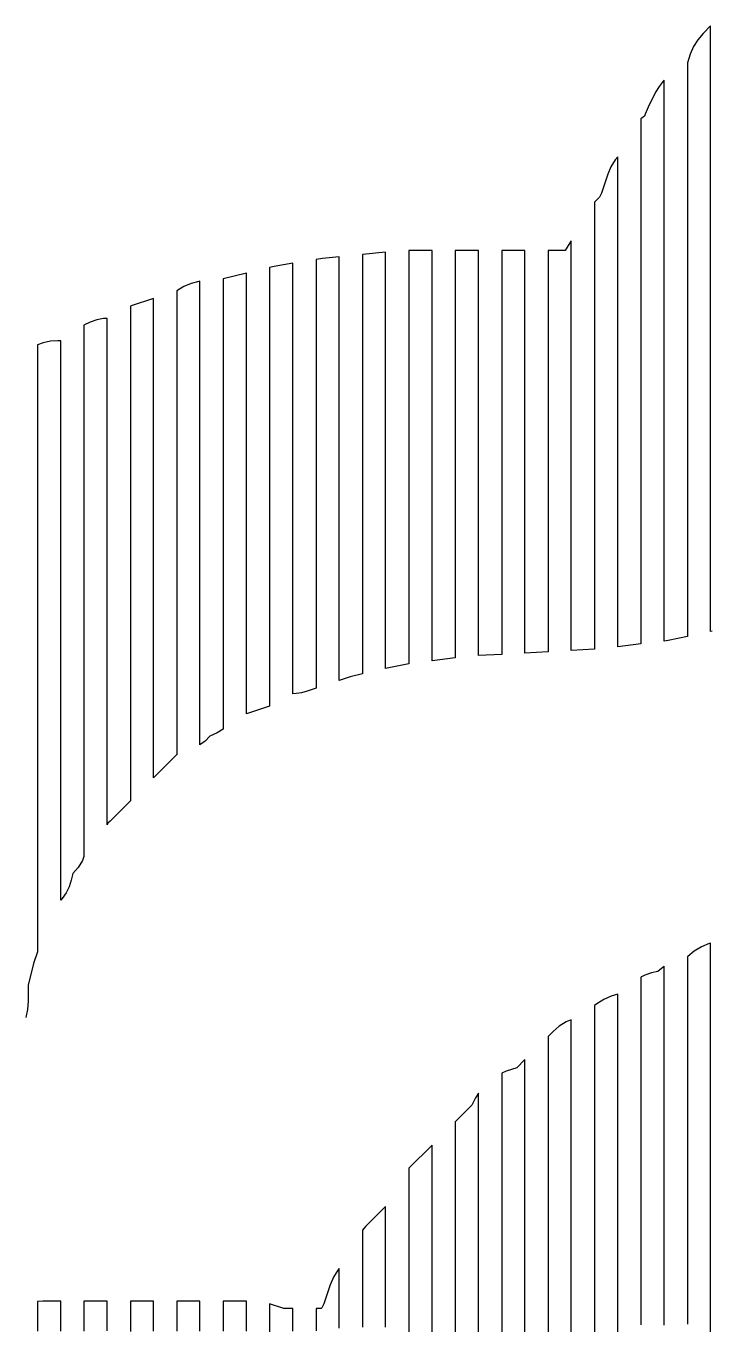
# Model space of a CAD drawing. Header units: millimetres. Extents: x -6 to 1890, y -8 to 898.
# Drawn here: x 171.6 to 289.7, y 523.5 to 747.1 of the extents above; entities that cross this region are included whole.
import ezdxf

# ---------------------------------------------------------------- set-up
doc = ezdxf.new("R2010")
doc.units = ezdxf.units.MM
doc.layers.add('PASSADAS_COMPLETAS', color=1, linetype='CONTINUOUS')
doc.layers.add('PECAS_2D', color=3, linetype='CONTINUOUS')

msp = doc.modelspace()

# ---------------------------------------------------------------- linework, layer by layer
at = {"layer": 'PASSADAS_COMPLETAS'}
for points in [[(289.836, 642.841), (289.578, 642.773), (289.578, 647.925), (289.578, 649.213), (289.578, 650.501), (289.578, 651.789), (289.578, 653.077), (289.578, 654.365), (289.578, 700.735), (289.578, 702.023), (289.578, 703.311), (289.578, 704.599), (289.578, 705.887), (289.578, 707.175), (289.578, 708.464), (289.578, 709.752), (289.578, 711.04), (289.578, 712.328), (289.578, 714.904), (289.578, 717.48), (289.578, 720.056), (289.578, 722.632), (289.578, 725.208), (289.578, 727.784), (289.578, 729.072), (289.578, 731.649), (289.578, 734.225), (289.578, 735.513), (289.578, 738.089), (289.578, 747.105), (288.279, 745.806), (287.367, 744.741), (286.625, 743.541), (286.081, 742.249), (285.578, 740.741), (285.578, 734.24), (285.578, 732.939), (285.578, 731.639), (285.578, 730.339), (285.578, 729.038), (285.578, 727.738), (285.578, 726.438), (285.578, 725.137), (285.578, 722.537), (285.578, 719.936), (285.578, 717.336), (285.578, 714.735), (285.578, 712.134), (285.578, 709.534), (285.578, 706.933), (285.578, 704.333), (285.578, 703.032), (285.578, 701.732), (285.578, 700.432), (285.578, 699.131), (285.578, 697.831), (285.578, 696.531), (285.578, 695.23), (285.578, 693.93), (285.578, 692.63), (285.578, 691.329), (285.578, 652.32), (285.578, 651.02), (285.578, 649.72), (285.578, 648.419), (285.578, 647.119), (285.578, 641.918), (282.28, 641.258), (281.578, 641.146), (281.578, 646.3), (281.578, 647.589), (281.578, 648.877), (281.578, 650.166), (281.578, 651.454), (281.578, 652.743), (281.578, 684.956), (281.578, 686.245), (281.578, 687.533), (281.578, 688.822), (281.578, 690.11), (281.578, 691.399), (281.578, 692.687), (281.578, 693.976), (281.578, 695.264), (281.578, 696.553), (281.578, 699.13), (281.578, 700.418), (281.578, 702.995), (281.578, 705.572), (281.578, 708.149), (281.578, 710.727), (281.578, 713.304), (281.578, 714.592), (281.578, 717.169), (281.578, 718.458), (281.578, 719.746), (281.578, 722.323), (281.578, 723.612), (281.578, 724.9), (281.578, 726.189), (281.578, 727.477), (281.578, 730.054), (281.578, 737.786), (281.412, 737.62), (280.696, 736.689), (280.111, 735.686), (278.819, 733.1), (278.325, 731.908), (278.203, 731.543), (277.578, 731.081), (277.578, 722.038), (277.578, 720.746), (277.578, 719.454), (277.578, 718.162), (277.578, 715.578), (277.578, 712.994), (277.578, 710.41), (277.578, 707.826), (277.578, 705.242), (277.578, 703.951), (277.578, 701.367), (277.578, 698.783), (277.578, 696.199), (277.578, 693.615), (277.578, 689.739), (277.578, 688.447), (277.578, 687.155), (277.578, 685.864), (277.578, 684.572), (277.578, 683.28), (277.578, 681.988), (277.578, 680.696), (277.578, 650.982), (277.578, 649.69), (277.578, 648.398), (277.578, 647.106), (277.578, 645.814), (277.578, 640.646), (273.578, 640.146), (273.578, 645.341), (273.578, 646.64), (273.578, 647.938), (273.578, 649.237), (273.578, 650.536), (273.578, 651.834), (273.578, 681.704), (273.578, 683.003), (273.578, 684.302), (273.578, 685.6), (273.578, 686.899), (273.578, 688.198), (273.578, 689.497), (273.578, 690.795), (273.578, 692.094), (273.578, 693.393), (273.578, 694.691), (273.578, 695.99), (273.578, 697.289), (273.578, 701.185), (273.578, 702.484), (273.578, 703.782), (273.578, 706.38), (273.578, 708.977), (273.578, 711.574), (273.578, 712.873), (273.578, 714.172), (273.578, 724.561), (273.148, 724.06), (272.407, 722.86), (271.862, 721.568), (270.774, 718.303), (270.431, 717.617), (269.578, 716.764), (269.578, 705.211), (269.578, 703.927), (269.578, 702.644), (269.578, 701.36), (269.578, 700.076), (269.578, 698.793), (269.578, 697.509), (269.578, 696.225), (269.578, 693.658), (269.578, 691.091), (269.578, 688.523), (269.578, 685.956), (269.578, 684.672), (269.578, 683.388), (269.578, 682.105), (269.578, 680.821), (269.578, 650.012), (269.578, 648.729), (269.578, 647.445), (269.578, 646.161), (269.578, 644.878), (269.578, 643.594), (269.578, 639.743), (265.578, 639.521), (265.578, 643.369), (265.578, 644.652), (265.578, 645.935), (265.578, 647.218), (265.578, 648.501), (265.578, 649.784), (265.578, 681.856), (265.578, 683.139), (265.578, 684.422), (265.578, 685.705), (265.578, 688.27), (265.578, 689.553), (265.578, 690.836), (265.578, 692.119), (265.578, 693.402), (265.578, 694.685), (265.578, 697.251), (265.578, 698.534), (265.578, 702.382), (265.578, 710.079), (265.026, 709.3), (264.532, 708.401), (261.578, 708.401), (261.578, 703.185), (261.578, 701.882), (261.578, 700.578), (261.578, 699.274), (261.578, 697.97), (261.578, 696.666), (261.578, 695.363), (261.578, 694.059), (261.578, 692.755), (261.578, 691.451), (261.578, 690.147), (261.578, 687.54), (261.578, 686.236), (261.578, 684.932), (261.578, 683.628), (261.578, 682.324), (261.578, 681.021), (261.578, 649.729), (261.578, 648.425), (261.578, 647.121), (261.578, 645.818), (261.578, 644.514), (261.578, 639.298), (257.578, 639.076), (257.578, 644.211), (257.578, 645.495), (257.578, 646.779), (257.578, 648.063), (257.578, 649.347), (257.578, 681.441), (257.578, 682.725), (257.578, 684.009), (257.578, 685.293), (257.578, 686.576), (257.578, 689.144), (257.578, 691.711), (257.578, 694.279), (257.578, 695.563), (257.578, 696.847), (257.578, 698.13), (257.578, 699.414), (257.578, 700.698), (257.578, 701.982), (257.578, 703.266), (257.578, 708.401), (253.578, 708.401), (253.578, 703.249), (253.578, 701.961), (253.578, 700.673), (253.578, 699.385), (253.578, 698.098), (253.578, 696.81), (253.578, 695.522), (253.578, 694.234), (253.578, 692.946), (253.578, 690.37), (253.578, 687.794), (253.578, 686.506), (253.578, 685.219), (253.578, 683.931), (253.578, 682.643), (253.578, 681.355), (253.578, 650.445), (253.578, 649.157), (253.578, 647.869), (253.578, 646.581), (253.578, 645.294), (253.578, 644.006), (253.578, 638.854), (249.578, 638.632), (249.578, 643.8), (249.578, 645.092), (249.578, 646.384), (249.578, 647.676), (249.578, 648.968), (249.578, 650.26), (249.578, 681.268), (249.578, 682.56), (249.578, 683.852), (249.578, 685.144), (249.578, 686.436), (249.578, 689.02), (249.578, 691.604), (249.578, 694.189), (249.578, 695.481), (249.578, 696.773), (249.578, 698.065), (249.578, 699.357), (249.578, 700.649), (249.578, 701.941), (249.578, 703.233), (249.578, 708.401), (245.578, 708.401), (245.578, 703.205), (245.578, 701.906), (245.578, 700.608), (245.578, 699.309), (245.578, 698.01), (245.578, 696.711), (245.578, 695.412), (245.578, 694.113), (245.578, 692.814), (245.578, 691.515), (245.578, 688.918), (245.578, 686.32), (245.578, 685.021), (245.578, 683.722), (245.578, 682.423), (245.578, 681.125), (245.578, 648.653), (245.578, 647.354), (245.578, 646.055), (245.578, 644.756), (245.578, 643.457), (245.578, 642.158), (245.578, 638.262), (241.578, 637.762), (241.578, 642.899), (241.578, 644.184), (241.578, 645.468), (241.578, 646.752), (241.578, 648.037), (241.578, 649.321), (241.578, 680.145), (241.578, 681.43), (241.578, 682.714), (241.578, 683.998), (241.578, 685.283), (241.578, 686.567), (241.578, 689.136), (241.578, 691.704), (241.578, 692.989), (241.578, 694.273), (241.578, 695.557), (241.578, 696.842), (241.578, 698.126), (241.578, 699.41), (241.578, 700.695), (241.578, 701.979), (241.578, 703.263), (241.578, 708.401), (237.578, 708.401), (237.578, 703.225), (237.578, 701.931), (237.578, 700.637), (237.578, 699.343), (237.578, 698.049), (237.578, 696.755), (237.578, 695.461), (237.578, 694.167), (237.578, 691.579), (237.578, 690.284), (237.578, 687.696), (237.578, 685.108), (237.578, 683.814), (237.578, 681.226), (237.578, 679.932), (237.578, 648.876), (237.578, 647.582), (237.578, 646.288), (237.578, 644.994), (237.578, 643.7), (237.578, 642.406), (237.578, 637.23), (233.578, 636.43), (233.578, 641.646), (233.578, 642.95), (233.578, 644.254), (233.578, 645.558), (233.578, 646.862), (233.578, 648.166), (233.578, 679.461), (233.578, 680.766), (233.578, 682.07), (233.578, 683.373), (233.578, 684.677), (233.578, 687.285), (233.578, 688.589), (233.578, 691.197), (233.578, 692.501), (233.578, 693.805), (233.578, 695.109), (233.578, 696.413), (233.578, 697.717), (233.578, 699.021), (233.578, 700.325), (233.578, 701.629), (233.578, 702.933), (233.578, 708.149), (229.578, 707.749), (229.578, 702.589), (229.578, 701.299), (229.578, 700.009), (229.578, 698.719), (229.578, 697.429), (229.578, 696.139), (229.578, 694.849), (229.578, 693.558), (229.578, 690.978), (229.578, 689.688), (229.578, 687.108), (229.578, 684.528), (229.578, 683.238), (229.578, 681.948), (229.578, 680.658), (229.578, 679.367), (229.578, 645.825), (229.578, 644.535), (229.578, 643.245), (229.578, 641.955), (229.578, 640.665), (229.578, 635.505), (227.459, 634.975), (225.578, 634.348), (225.578, 639.562), (225.578, 640.866), (225.578, 642.17), (225.578, 643.473), (225.578, 644.777), (225.578, 646.08), (225.578, 678.67), (225.578, 679.974), (225.578, 681.277), (225.578, 682.581), (225.578, 683.885), (225.578, 686.492), (225.578, 689.099), (225.578, 690.403), (225.578, 693.01), (225.578, 694.313), (225.578, 695.617), (225.578, 696.921), (225.578, 698.224), (225.578, 699.528), (225.578, 700.831), (225.578, 702.135), (225.578, 707.349), (222.715, 707.063), (221.578, 706.893), (221.578, 701.709), (221.578, 700.413), (221.578, 699.117), (221.578, 697.82), (221.578, 696.524), (221.578, 695.228), (221.578, 692.636), (221.578, 690.044), (221.578, 687.452), (221.578, 684.859), (221.578, 682.267), (221.578, 680.971), (221.578, 679.675), (221.578, 678.379), (221.578, 677.083), (221.578, 644.68), (221.578, 643.384), (221.578, 642.087), (221.578, 640.791), (221.578, 639.495), (221.578, 638.199), (221.578, 633.015), (220.035, 632.5), (219.095, 632.242), (218.13, 632.085), (217.578, 632.056), (217.578, 635.96), (217.578, 637.261), (217.578, 638.562), (217.578, 639.863), (217.578, 641.165), (217.578, 642.466), (217.578, 643.767), (217.578, 676.298), (217.578, 677.599), (217.578, 678.901), (217.578, 680.202), (217.578, 681.503), (217.578, 682.804), (217.578, 685.407), (217.578, 688.009), (217.578, 689.31), (217.578, 691.913), (217.578, 694.515), (217.578, 695.817), (217.578, 697.118), (217.578, 698.419), (217.578, 699.72), (217.578, 701.022), (217.578, 706.227), (214.368, 705.692), (213.578, 705.524), (213.578, 700.31), (213.578, 699.006), (213.578, 697.703), (213.578, 696.399), (213.578, 695.096), (213.578, 692.488), (213.578, 689.881), (213.578, 688.578), (213.578, 685.971), (213.578, 683.363), (213.578, 680.756), (213.578, 679.453), (213.578, 678.149), (213.578, 676.846), (213.578, 675.542), (213.578, 641.65), (213.578, 640.346), (213.578, 639.043), (213.578, 637.739), (213.578, 636.435), (213.578, 635.132), (213.578, 629.918), (209.578, 628.584), (209.578, 633.732), (209.578, 635.019), (209.578, 636.307), (209.578, 637.594), (209.578, 638.881), (209.578, 641.455), (209.578, 673.633), (209.578, 674.92), (209.578, 676.207), (209.578, 677.494), (209.578, 678.781), (209.578, 680.069), (209.578, 681.356), (209.578, 682.643), (209.578, 685.217), (209.578, 687.791), (209.578, 689.078), (209.578, 690.366), (209.578, 691.653), (209.578, 692.94), (209.578, 694.227), (209.578, 695.514), (209.578, 696.801), (209.578, 698.088), (209.578, 699.375), (209.578, 704.524), (205.578, 703.524), (205.578, 698.352), (205.578, 697.059), (205.578, 695.766), (205.578, 694.473), (205.578, 691.887), (205.578, 689.301), (205.578, 686.715), (205.578, 684.129), (205.578, 681.542), (205.578, 678.956), (205.578, 677.663), (205.578, 676.37), (205.578, 675.077), (205.578, 673.784), (205.578, 672.491), (205.578, 638.873), (205.578, 637.58), (205.578, 636.287), (205.578, 634.994), (205.578, 633.701), (205.578, 632.408), (205.578, 631.115), (205.578, 625.942), (204.562, 625.31), (203.294, 624.766), (202.45, 623.928), (201.578, 623.265), (201.578, 628.417), (201.578, 629.705), (201.578, 630.993), (201.578, 632.281), (201.578, 633.568), (201.578, 634.856), (201.578, 636.144), (201.578, 670.918), (201.578, 672.206), (201.578, 673.494), (201.578, 674.782), (201.578, 676.07), (201.578, 677.358), (201.578, 679.934), (201.578, 682.51), (201.578, 685.085), (201.578, 687.661), (201.578, 690.237), (201.578, 691.525), (201.578, 692.813), (201.578, 694.101), (201.578, 695.389), (201.578, 696.677), (201.578, 703.116), (201.401, 703.1), (200.057, 702.762), (198.779, 702.224), (197.578, 701.48), (197.578, 696.325), (197.578, 695.036), (197.578, 693.747), (197.578, 692.458), (197.578, 691.169), (197.578, 688.591), (197.578, 686.013), (197.578, 683.435), (197.578, 680.858), (197.578, 679.569), (197.578, 676.991), (197.578, 675.702), (197.578, 674.413), (197.578, 673.124), (197.578, 671.835), (197.578, 670.546), (197.578, 669.257), (197.578, 633.168), (197.578, 631.879), (197.578, 630.59), (197.578, 629.301), (197.578, 628.012), (197.578, 626.723), (197.578, 621.568), (197.513, 621.546), (193.578, 617.611), (193.578, 624.061), (193.578, 625.351), (193.578, 626.641), (193.578, 627.931), (193.578, 629.221), (193.578, 630.511), (193.578, 667.921), (193.578, 669.211), (193.578, 670.501), (193.578, 671.791), (193.578, 673.081), (193.578, 674.371), (193.578, 676.951), (193.578, 678.241), (193.578, 680.821), (193.578, 683.401), (193.578, 684.691), (193.578, 687.271), (193.578, 689.851), (193.578, 691.141), (193.578, 692.431), (193.578, 693.721), (193.578, 695.011), (193.578, 700.172), (189.72, 698.885), (189.578, 698.826), (189.578, 692.37), (189.578, 689.788), (189.578, 688.497), (189.578, 687.206), (189.578, 685.915), (189.578, 684.623), (189.578, 682.041), (189.578, 679.459), (189.578, 676.877), (189.578, 674.294), (189.578, 671.712), (189.578, 670.421), (189.578, 669.13), (189.578, 667.839), (189.578, 666.548), (189.578, 665.256), (189.578, 627.813), (189.578, 626.522), (189.578, 625.231), (189.578, 623.94), (189.578, 622.649), (189.578, 621.358), (189.578, 620.067), (189.578, 613.611), (186.106, 610.139), (185.698, 609.755), (185.578, 609.468), (185.578, 615.98), (185.578, 617.283), (185.578, 618.585), (185.578, 619.888), (185.578, 621.19), (185.578, 622.493), (185.578, 623.795), (185.578, 664.17), (185.578, 665.473), (185.578, 666.775), (185.578, 668.078), (185.578, 669.38), (185.578, 670.683), (185.578, 673.287), (185.578, 675.892), (185.578, 677.195), (185.578, 679.8), (185.578, 681.102), (185.578, 683.707), (185.578, 686.312), (185.578, 687.614), (185.578, 688.917), (185.578, 690.219), (185.578, 691.522), (185.578, 696.731), (184.964, 696.692), (183.793, 696.461), (182.652, 696.075), (181.578, 695.544), (181.578, 689.099), (181.578, 687.81), (181.578, 686.521), (181.578, 685.232), (181.578, 683.943), (181.578, 682.654), (181.578, 681.365), (181.578, 678.786), (181.578, 676.208), (181.578, 672.341), (181.578, 669.763), (181.578, 667.185), (181.578, 665.896), (181.578, 664.607), (181.578, 663.318), (181.578, 662.029), (181.578, 620.78), (181.578, 619.491), (181.578, 618.202), (181.578, 616.913), (181.578, 615.624), (181.578, 614.335), (181.578, 613.046), (181.578, 604.023), (181.297, 603.356), (180.555, 602.156), (179.634, 601.081), (179.397, 599.942), (179.012, 598.829), (178.484, 597.771), (177.826, 596.794), (177.578, 596.512), (177.578, 605.628), (177.578, 606.931), (177.578, 608.233), (177.578, 609.536), (177.578, 610.838), (177.578, 612.14), (177.578, 613.443), (177.578, 614.745), (177.578, 616.048), (177.578, 659.027), (177.578, 660.329), (177.578, 661.632), (177.578, 662.934), (177.578, 664.237), (177.578, 665.539), (177.578, 666.841), (177.578, 669.446), (177.578, 672.051), (177.578, 674.656), (177.578, 677.261), (177.578, 678.563), (177.578, 679.865), (177.578, 681.168), (177.578, 682.47), (177.578, 683.773), (177.578, 685.075), (177.578, 686.377), (177.578, 687.68), (177.578, 692.889), (177.086, 692.889), (175.827, 692.802), (174.568, 692.534), (173.578, 692.17), (173.578, 685.716), (173.578, 684.425), (173.578, 683.135), (173.578, 681.844), (173.578, 680.553), (173.578, 677.971), (173.578, 675.39), (173.578, 672.808), (173.578, 670.226), (173.578, 667.645), (173.578, 665.063), (173.578, 663.772), (173.578, 662.481), (173.578, 661.191), (173.578, 659.9), (173.578, 658.609), (173.578, 657.318), (173.578, 609.557), (173.578, 608.266), (173.578, 606.976), (173.578, 605.685), (173.578, 604.394), (173.578, 601.812), (173.578, 600.521), (173.578, 599.231), (173.578, 587.613), (172.904, 585.59), (171.967, 581.846), (171.967, 579.088), (171.862, 577.704), (171.539, 576.327)], [(289.578, 521.012), (289.578, 527.435), (289.578, 528.72), (289.578, 530.005), (289.578, 531.289), (289.578, 532.574), (289.578, 533.858), (289.578, 535.143), (289.578, 569.829), (289.578, 571.113), (289.578, 572.398), (289.578, 573.683), (289.578, 574.967), (289.578, 576.252), (289.578, 577.536), (289.578, 581.39), (289.578, 582.675), (289.578, 583.96), (289.578, 589.098), (289.325, 589.038), (287.989, 588.485), (286.765, 587.732), (285.684, 586.806), (285.578, 586.784), (285.578, 581.615), (285.578, 580.323), (285.578, 576.447), (285.578, 575.155), (285.578, 573.863), (285.578, 572.571), (285.578, 571.279), (285.578, 568.695), (285.578, 531.225), (285.578, 529.933), (285.578, 528.641), (285.578, 527.349), (285.578, 526.056), (285.578, 524.764), (285.578, 523.472)], [(281.578, 523.313), (281.578, 524.601), (281.578, 525.888), (281.578, 527.176), (281.578, 565.806), (281.578, 567.093), (281.578, 568.381), (281.578, 569.669), (281.578, 570.956), (281.578, 572.244), (281.578, 573.531), (281.578, 577.394), (281.578, 578.682), (281.578, 579.97), (281.578, 585.12), (281.397, 584.998), (280.514, 584.221), (279.375, 583.984), (278.262, 583.599), (277.578, 583.258), (277.578, 578.048), (277.578, 576.745), (277.578, 572.838), (277.578, 571.535), (277.578, 570.232), (277.578, 568.93), (277.578, 567.627), (277.578, 566.325), (277.578, 565.022), (277.578, 563.72), (277.578, 523.34)], [(273.578, 519.441), (273.578, 560.906), (273.578, 562.201), (273.578, 563.497), (273.578, 564.793), (273.578, 566.089), (273.578, 567.385), (273.578, 568.68), (273.578, 569.976), (273.578, 573.863), (273.578, 575.159), (273.578, 580.342), (272.447, 579.965), (271.155, 579.421), (269.955, 578.679), (269.578, 578.356), (269.578, 573.204), (269.578, 571.916), (269.578, 569.34), (269.578, 566.764), (269.578, 565.476), (269.578, 564.188), (269.578, 562.899), (269.578, 561.611), (269.578, 560.323), (269.578, 559.035), (269.578, 513.953)], [(265.578, 507.363), (265.578, 555.221), (265.578, 556.515), (265.578, 557.808), (265.578, 559.101), (265.578, 560.395), (265.578, 561.688), (265.578, 562.982), (265.578, 564.275), (265.578, 568.156), (265.578, 569.449), (265.578, 575.916), (264.692, 575.543), (263.492, 574.801), (262.427, 573.889), (261.578, 573.04), (261.578, 566.586), (261.578, 565.295), (261.578, 561.422), (261.578, 560.131), (261.578, 558.84), (261.578, 557.55), (261.578, 556.259), (261.578, 554.968), (261.578, 553.677), (261.578, 503.332)], [(257.578, 498.041), (257.578, 549.677), (257.578, 550.968), (257.578, 552.259), (257.578, 553.55), (257.578, 554.84), (257.578, 556.131), (257.578, 557.422), (257.578, 560.004), (257.578, 562.586), (257.578, 563.877), (257.578, 569.04), (256.19, 567.653), (254.35, 567.039), (253.578, 566.713), (253.578, 560.279), (253.578, 558.992), (253.578, 555.131), (253.578, 553.844), (253.578, 552.557), (253.578, 551.27), (253.578, 549.983), (253.578, 548.696), (253.578, 547.41), (253.578, 544.836), (253.578, 493.359)], [(249.578, 489.999), (249.578, 540.145), (249.578, 541.431), (249.578, 542.717), (249.578, 544.003), (249.578, 545.289), (249.578, 546.574), (249.578, 547.86), (249.578, 549.146), (249.578, 550.432), (249.578, 555.575), (249.578, 563.29), (249.089, 562.476), (248.457, 561.211), (245.578, 558.333), (245.578, 551.888), (245.578, 550.599), (245.578, 546.732), (245.578, 545.443), (245.578, 544.154), (245.578, 542.865), (245.578, 541.576), (245.578, 540.287), (245.578, 538.998), (245.578, 537.709), (245.578, 536.42), (245.578, 535.131), (245.578, 487.439)], [(241.578, 485.955), (241.578, 529.82), (241.578, 531.11), (241.578, 532.4), (241.578, 533.69), (241.578, 534.981), (241.578, 536.271), (241.578, 537.561), (241.578, 538.851), (241.578, 540.141), (241.578, 541.431), (241.578, 542.721), (241.578, 546.592), (241.578, 547.882), (241.578, 554.333), (237.578, 550.333), (237.578, 542.503), (237.578, 541.198), (237.578, 538.589), (237.578, 537.284), (237.578, 535.979), (237.578, 534.674), (237.578, 533.369), (237.578, 532.064), (237.578, 530.759), (237.578, 529.454), (237.578, 528.149), (237.578, 526.844), (237.578, 525.54), (237.578, 524.235), (237.578, 485.087)], [(233.578, 522.975), (233.578, 524.274), (233.578, 525.572), (233.578, 526.87), (233.578, 528.169), (233.578, 529.467), (233.578, 530.765), (233.578, 532.063), (233.578, 534.66), (233.578, 535.958), (233.578, 537.256), (233.578, 543.748), (230.112, 540.281), (229.578, 539.658), (229.578, 531.962), (229.578, 530.68), (229.578, 526.831), (229.578, 525.549), (229.578, 524.266), (229.578, 522.983)], [(225.578, 522.768), (225.578, 524.053), (225.578, 533.053), (225.322, 532.753), (224.58, 531.553), (224.035, 530.261), (222.947, 526.997), (222.604, 526.311), (222.436, 526.143), (221.578, 526.143), (221.578, 522.296)], [(177.578, 522.252), (177.578, 527.435), (174.501, 527.435), (173.578, 527.37), (173.578, 522.247)], [(185.578, 522.316), (185.578, 523.596), (185.578, 527.435), (181.578, 527.435), (181.578, 523.573), (181.578, 522.286)], [(193.578, 522.262), (193.578, 523.555), (193.578, 527.435), (189.578, 527.435), (189.578, 523.531), (189.578, 522.23)], [(201.578, 522.255), (201.578, 523.55), (201.578, 527.435), (197.578, 527.435), (197.578, 523.56), (197.578, 522.268)], [(209.578, 522.255), (209.578, 523.55), (209.578, 527.435), (205.578, 527.435), (205.578, 523.55), (205.578, 522.255)], [(217.578, 522.273), (217.578, 526.143), (216.049, 526.143), (213.578, 526.966), (213.578, 521.829)]]:
    msp.add_lwpolyline(points, dxfattribs=at)
at = {"layer": 'PECAS_2D'}
for points in [[(289.836, 642.841), (289.578, 642.773), (289.578, 647.925), (289.578, 649.213), (289.578, 650.501), (289.578, 651.789), (289.578, 653.077), (289.578, 654.365), (289.578, 700.735), (289.578, 702.023), (289.578, 703.311), (289.578, 704.599), (289.578, 705.887), (289.578, 707.175), (289.578, 708.464), (289.578, 709.752), (289.578, 711.04), (289.578, 712.328), (289.578, 714.904), (289.578, 717.48), (289.578, 720.056), (289.578, 722.632), (289.578, 725.208), (289.578, 727.784), (289.578, 729.072), (289.578, 731.649), (289.578, 734.225), (289.578, 735.513), (289.578, 738.089), (289.578, 747.105), (288.279, 745.806), (287.367, 744.741), (286.625, 743.541), (286.081, 742.249), (285.578, 740.741), (285.578, 734.24), (285.578, 732.939), (285.578, 731.639), (285.578, 730.339), (285.578, 729.038), (285.578, 727.738), (285.578, 726.438), (285.578, 725.137), (285.578, 722.537), (285.578, 719.936), (285.578, 717.336), (285.578, 714.735), (285.578, 712.134), (285.578, 709.534), (285.578, 706.933), (285.578, 704.333), (285.578, 703.032), (285.578, 701.732), (285.578, 700.432), (285.578, 699.131), (285.578, 697.831), (285.578, 696.531), (285.578, 695.23), (285.578, 693.93), (285.578, 692.63), (285.578, 691.329), (285.578, 652.32), (285.578, 651.02), (285.578, 649.72), (285.578, 648.419), (285.578, 647.119), (285.578, 641.918), (282.28, 641.258), (281.578, 641.146), (281.578, 646.3), (281.578, 647.589), (281.578, 648.877), (281.578, 650.166), (281.578, 651.454), (281.578, 652.743), (281.578, 684.956), (281.578, 686.245), (281.578, 687.533), (281.578, 688.822), (281.578, 690.11), (281.578, 691.399), (281.578, 692.687), (281.578, 693.976), (281.578, 695.264), (281.578, 696.553), (281.578, 699.13), (281.578, 700.418), (281.578, 702.995), (281.578, 705.572), (281.578, 708.149), (281.578, 710.727), (281.578, 713.304), (281.578, 714.592), (281.578, 717.169), (281.578, 718.458), (281.578, 719.746), (281.578, 722.323), (281.578, 723.612), (281.578, 724.9), (281.578, 726.189), (281.578, 727.477), (281.578, 730.054), (281.578, 737.786), (281.412, 737.62), (280.696, 736.689), (280.111, 735.686), (278.819, 733.1), (278.325, 731.908), (278.203, 731.543), (277.578, 731.081), (277.578, 722.038), (277.578, 720.746), (277.578, 719.454), (277.578, 718.162), (277.578, 715.578), (277.578, 712.994), (277.578, 710.41), (277.578, 707.826), (277.578, 705.242), (277.578, 703.951), (277.578, 701.367), (277.578, 698.783), (277.578, 696.199), (277.578, 693.615), (277.578, 689.739), (277.578, 688.447), (277.578, 687.155), (277.578, 685.864), (277.578, 684.572), (277.578, 683.28), (277.578, 681.988), (277.578, 680.696), (277.578, 650.982), (277.578, 649.69), (277.578, 648.398), (277.578, 647.106), (277.578, 645.814), (277.578, 640.646), (273.578, 640.146), (273.578, 645.341), (273.578, 646.64), (273.578, 647.938), (273.578, 649.237), (273.578, 650.536), (273.578, 651.834), (273.578, 681.704), (273.578, 683.003), (273.578, 684.302), (273.578, 685.6), (273.578, 686.899), (273.578, 688.198), (273.578, 689.497), (273.578, 690.795), (273.578, 692.094), (273.578, 693.393), (273.578, 694.691), (273.578, 695.99), (273.578, 697.289), (273.578, 701.185), (273.578, 702.484), (273.578, 703.782), (273.578, 706.38), (273.578, 708.977), (273.578, 711.574), (273.578, 712.873), (273.578, 714.172), (273.578, 724.561), (273.148, 724.06), (272.407, 722.86), (271.862, 721.568), (270.774, 718.303), (270.431, 717.617), (269.578, 716.764), (269.578, 705.211), (269.578, 703.927), (269.578, 702.644), (269.578, 701.36), (269.578, 700.076), (269.578, 698.793), (269.578, 697.509), (269.578, 696.225), (269.578, 693.658), (269.578, 691.091), (269.578, 688.523), (269.578, 685.956), (269.578, 684.672), (269.578, 683.388), (269.578, 682.105), (269.578, 680.821), (269.578, 650.012), (269.578, 648.729), (269.578, 647.445), (269.578, 646.161), (269.578, 644.878), (269.578, 643.594), (269.578, 639.743), (265.578, 639.521), (265.578, 643.369), (265.578, 644.652), (265.578, 645.935), (265.578, 647.218), (265.578, 648.501), (265.578, 649.784), (265.578, 681.856), (265.578, 683.139), (265.578, 684.422), (265.578, 685.705), (265.578, 688.27), (265.578, 689.553), (265.578, 690.836), (265.578, 692.119), (265.578, 693.402), (265.578, 694.685), (265.578, 697.251), (265.578, 698.534), (265.578, 702.382), (265.578, 710.079), (265.026, 709.3), (264.532, 708.401), (261.578, 708.401), (261.578, 703.185), (261.578, 701.882), (261.578, 700.578), (261.578, 699.274), (261.578, 697.97), (261.578, 696.666), (261.578, 695.363), (261.578, 694.059), (261.578, 692.755), (261.578, 691.451), (261.578, 690.147), (261.578, 687.54), (261.578, 686.236), (261.578, 684.932), (261.578, 683.628), (261.578, 682.324), (261.578, 681.021), (261.578, 649.729), (261.578, 648.425), (261.578, 647.121), (261.578, 645.818), (261.578, 644.514), (261.578, 639.298), (257.578, 639.076), (257.578, 644.211), (257.578, 645.495), (257.578, 646.779), (257.578, 648.063), (257.578, 649.347), (257.578, 681.441), (257.578, 682.725), (257.578, 684.009), (257.578, 685.293), (257.578, 686.576), (257.578, 689.144), (257.578, 691.711), (257.578, 694.279), (257.578, 695.563), (257.578, 696.847), (257.578, 698.13), (257.578, 699.414), (257.578, 700.698), (257.578, 701.982), (257.578, 703.266), (257.578, 708.401), (253.578, 708.401), (253.578, 703.249), (253.578, 701.961), (253.578, 700.673), (253.578, 699.385), (253.578, 698.098), (253.578, 696.81), (253.578, 695.522), (253.578, 694.234), (253.578, 692.946), (253.578, 690.37), (253.578, 687.794), (253.578, 686.506), (253.578, 685.219), (253.578, 683.931), (253.578, 682.643), (253.578, 681.355), (253.578, 650.445), (253.578, 649.157), (253.578, 647.869), (253.578, 646.581), (253.578, 645.294), (253.578, 644.006), (253.578, 638.854), (249.578, 638.632), (249.578, 643.8), (249.578, 645.092), (249.578, 646.384), (249.578, 647.676), (249.578, 648.968), (249.578, 650.26), (249.578, 681.268), (249.578, 682.56), (249.578, 683.852), (249.578, 685.144), (249.578, 686.436), (249.578, 689.02), (249.578, 691.604), (249.578, 694.189), (249.578, 695.481), (249.578, 696.773), (249.578, 698.065), (249.578, 699.357), (249.578, 700.649), (249.578, 701.941), (249.578, 703.233), (249.578, 708.401), (245.578, 708.401), (245.578, 703.205), (245.578, 701.906), (245.578, 700.608), (245.578, 699.309), (245.578, 698.01), (245.578, 696.711), (245.578, 695.412), (245.578, 694.113), (245.578, 692.814), (245.578, 691.515), (245.578, 688.918), (245.578, 686.32), (245.578, 685.021), (245.578, 683.722), (245.578, 682.423), (245.578, 681.125), (245.578, 648.653), (245.578, 647.354), (245.578, 646.055), (245.578, 644.756), (245.578, 643.457), (245.578, 642.158), (245.578, 638.262), (241.578, 637.762), (241.578, 642.899), (241.578, 644.184), (241.578, 645.468), (241.578, 646.752), (241.578, 648.037), (241.578, 649.321), (241.578, 680.145), (241.578, 681.43), (241.578, 682.714), (241.578, 683.998), (241.578, 685.283), (241.578, 686.567), (241.578, 689.136), (241.578, 691.704), (241.578, 692.989), (241.578, 694.273), (241.578, 695.557), (241.578, 696.842), (241.578, 698.126), (241.578, 699.41), (241.578, 700.695), (241.578, 701.979), (241.578, 703.263), (241.578, 708.401), (237.578, 708.401), (237.578, 703.225), (237.578, 701.931), (237.578, 700.637), (237.578, 699.343), (237.578, 698.049), (237.578, 696.755), (237.578, 695.461), (237.578, 694.167), (237.578, 691.579), (237.578, 690.284), (237.578, 687.696), (237.578, 685.108), (237.578, 683.814), (237.578, 681.226), (237.578, 679.932), (237.578, 648.876), (237.578, 647.582), (237.578, 646.288), (237.578, 644.994), (237.578, 643.7), (237.578, 642.406), (237.578, 637.23), (233.578, 636.43), (233.578, 641.646), (233.578, 642.95), (233.578, 644.254), (233.578, 645.558), (233.578, 646.862), (233.578, 648.166), (233.578, 679.461), (233.578, 680.766), (233.578, 682.07), (233.578, 683.373), (233.578, 684.677), (233.578, 687.285), (233.578, 688.589), (233.578, 691.197), (233.578, 692.501), (233.578, 693.805), (233.578, 695.109), (233.578, 696.413), (233.578, 697.717), (233.578, 699.021), (233.578, 700.325), (233.578, 701.629), (233.578, 702.933), (233.578, 708.149), (229.578, 707.749), (229.578, 702.589), (229.578, 701.299), (229.578, 700.009), (229.578, 698.719), (229.578, 697.429), (229.578, 696.139), (229.578, 694.849), (229.578, 693.558), (229.578, 690.978), (229.578, 689.688), (229.578, 687.108), (229.578, 684.528), (229.578, 683.238), (229.578, 681.948), (229.578, 680.658), (229.578, 679.367), (229.578, 645.825), (229.578, 644.535), (229.578, 643.245), (229.578, 641.955), (229.578, 640.665), (229.578, 635.505), (227.459, 634.975), (225.578, 634.348), (225.578, 639.562), (225.578, 640.866), (225.578, 642.17), (225.578, 643.473), (225.578, 644.777), (225.578, 646.08), (225.578, 678.67), (225.578, 679.974), (225.578, 681.277), (225.578, 682.581), (225.578, 683.885), (225.578, 686.492), (225.578, 689.099), (225.578, 690.403), (225.578, 693.01), (225.578, 694.313), (225.578, 695.617), (225.578, 696.921), (225.578, 698.224), (225.578, 699.528), (225.578, 700.831), (225.578, 702.135), (225.578, 707.349), (222.715, 707.063), (221.578, 706.893), (221.578, 701.709), (221.578, 700.413), (221.578, 699.117), (221.578, 697.82), (221.578, 696.524), (221.578, 695.228), (221.578, 692.636), (221.578, 690.044), (221.578, 687.452), (221.578, 684.859), (221.578, 682.267), (221.578, 680.971), (221.578, 679.675), (221.578, 678.379), (221.578, 677.083), (221.578, 644.68), (221.578, 643.384), (221.578, 642.087), (221.578, 640.791), (221.578, 639.495), (221.578, 638.199), (221.578, 633.015), (220.035, 632.5), (219.095, 632.242), (218.13, 632.085), (217.578, 632.056), (217.578, 635.96), (217.578, 637.261), (217.578, 638.562), (217.578, 639.863), (217.578, 641.165), (217.578, 642.466), (217.578, 643.767), (217.578, 676.298), (217.578, 677.599), (217.578, 678.901), (217.578, 680.202), (217.578, 681.503), (217.578, 682.804), (217.578, 685.407), (217.578, 688.009), (217.578, 689.31), (217.578, 691.913), (217.578, 694.515), (217.578, 695.817), (217.578, 697.118), (217.578, 698.419), (217.578, 699.72), (217.578, 701.022), (217.578, 706.227), (214.368, 705.692), (213.578, 705.524), (213.578, 700.31), (213.578, 699.006), (213.578, 697.703), (213.578, 696.399), (213.578, 695.096), (213.578, 692.488), (213.578, 689.881), (213.578, 688.578), (213.578, 685.971), (213.578, 683.363), (213.578, 680.756), (213.578, 679.453), (213.578, 678.149), (213.578, 676.846), (213.578, 675.542), (213.578, 641.65), (213.578, 640.346), (213.578, 639.043), (213.578, 637.739), (213.578, 636.435), (213.578, 635.132), (213.578, 629.918), (209.578, 628.584), (209.578, 633.732), (209.578, 635.019), (209.578, 636.307), (209.578, 637.594), (209.578, 638.881), (209.578, 641.455), (209.578, 673.633), (209.578, 674.92), (209.578, 676.207), (209.578, 677.494), (209.578, 678.781), (209.578, 680.069), (209.578, 681.356), (209.578, 682.643), (209.578, 685.217), (209.578, 687.791), (209.578, 689.078), (209.578, 690.366), (209.578, 691.653), (209.578, 692.94), (209.578, 694.227), (209.578, 695.514), (209.578, 696.801), (209.578, 698.088), (209.578, 699.375), (209.578, 704.524), (205.578, 703.524), (205.578, 698.352), (205.578, 697.059), (205.578, 695.766), (205.578, 694.473), (205.578, 691.887), (205.578, 689.301), (205.578, 686.715), (205.578, 684.129), (205.578, 681.542), (205.578, 678.956), (205.578, 677.663), (205.578, 676.37), (205.578, 675.077), (205.578, 673.784), (205.578, 672.491), (205.578, 638.873), (205.578, 637.58), (205.578, 636.287), (205.578, 634.994), (205.578, 633.701), (205.578, 632.408), (205.578, 631.115), (205.578, 625.942), (204.562, 625.31), (203.294, 624.766), (202.45, 623.928), (201.578, 623.265), (201.578, 628.417), (201.578, 629.705), (201.578, 630.993), (201.578, 632.281), (201.578, 633.568), (201.578, 634.856), (201.578, 636.144), (201.578, 670.918), (201.578, 672.206), (201.578, 673.494), (201.578, 674.782), (201.578, 676.07), (201.578, 677.358), (201.578, 679.934), (201.578, 682.51), (201.578, 685.085), (201.578, 687.661), (201.578, 690.237), (201.578, 691.525), (201.578, 692.813), (201.578, 694.101), (201.578, 695.389), (201.578, 696.677), (201.578, 703.116), (201.401, 703.1), (200.057, 702.762), (198.779, 702.224), (197.578, 701.48), (197.578, 696.325), (197.578, 695.036), (197.578, 693.747), (197.578, 692.458), (197.578, 691.169), (197.578, 688.591), (197.578, 686.013), (197.578, 683.435), (197.578, 680.858), (197.578, 679.569), (197.578, 676.991), (197.578, 675.702), (197.578, 674.413), (197.578, 673.124), (197.578, 671.835), (197.578, 670.546), (197.578, 669.257), (197.578, 633.168), (197.578, 631.879), (197.578, 630.59), (197.578, 629.301), (197.578, 628.012), (197.578, 626.723), (197.578, 621.568), (197.513, 621.546), (193.578, 617.611), (193.578, 624.061), (193.578, 625.351), (193.578, 626.641), (193.578, 627.931), (193.578, 629.221), (193.578, 630.511), (193.578, 667.921), (193.578, 669.211), (193.578, 670.501), (193.578, 671.791), (193.578, 673.081), (193.578, 674.371), (193.578, 676.951), (193.578, 678.241), (193.578, 680.821), (193.578, 683.401), (193.578, 684.691), (193.578, 687.271), (193.578, 689.851), (193.578, 691.141), (193.578, 692.431), (193.578, 693.721), (193.578, 695.011), (193.578, 700.172), (189.72, 698.885), (189.578, 698.826), (189.578, 692.37), (189.578, 689.788), (189.578, 688.497), (189.578, 687.206), (189.578, 685.915), (189.578, 684.623), (189.578, 682.041), (189.578, 679.459), (189.578, 676.877), (189.578, 674.294), (189.578, 671.712), (189.578, 670.421), (189.578, 669.13), (189.578, 667.839), (189.578, 666.548), (189.578, 665.256), (189.578, 627.813), (189.578, 626.522), (189.578, 625.231), (189.578, 623.94), (189.578, 622.649), (189.578, 621.358), (189.578, 620.067), (189.578, 613.611), (186.106, 610.139), (185.698, 609.755), (185.578, 609.468), (185.578, 615.98), (185.578, 617.283), (185.578, 618.585), (185.578, 619.888), (185.578, 621.19), (185.578, 622.493), (185.578, 623.795), (185.578, 664.17), (185.578, 665.473), (185.578, 666.775), (185.578, 668.078), (185.578, 669.38), (185.578, 670.683), (185.578, 673.287), (185.578, 675.892), (185.578, 677.195), (185.578, 679.8), (185.578, 681.102), (185.578, 683.707), (185.578, 686.312), (185.578, 687.614), (185.578, 688.917), (185.578, 690.219), (185.578, 691.522), (185.578, 696.731), (184.964, 696.692), (183.793, 696.461), (182.652, 696.075), (181.578, 695.544), (181.578, 689.099), (181.578, 687.81), (181.578, 686.521), (181.578, 685.232), (181.578, 683.943), (181.578, 682.654), (181.578, 681.365), (181.578, 678.786), (181.578, 676.208), (181.578, 672.341), (181.578, 669.763), (181.578, 667.185), (181.578, 665.896), (181.578, 664.607), (181.578, 663.318), (181.578, 662.029), (181.578, 620.78), (181.578, 619.491), (181.578, 618.202), (181.578, 616.913), (181.578, 615.624), (181.578, 614.335), (181.578, 613.046), (181.578, 604.023), (181.297, 603.356), (180.555, 602.156), (179.634, 601.081), (179.397, 599.942), (179.012, 598.829), (178.484, 597.771), (177.826, 596.794), (177.578, 596.512), (177.578, 605.628), (177.578, 606.931), (177.578, 608.233), (177.578, 609.536), (177.578, 610.838), (177.578, 612.14), (177.578, 613.443), (177.578, 614.745), (177.578, 616.048), (177.578, 659.027), (177.578, 660.329), (177.578, 661.632), (177.578, 662.934), (177.578, 664.237), (177.578, 665.539), (177.578, 666.841), (177.578, 669.446), (177.578, 672.051), (177.578, 674.656), (177.578, 677.261), (177.578, 678.563), (177.578, 679.865), (177.578, 681.168), (177.578, 682.47), (177.578, 683.773), (177.578, 685.075), (177.578, 686.377), (177.578, 687.68), (177.578, 692.889), (177.086, 692.889), (175.827, 692.802), (174.568, 692.534), (173.578, 692.17), (173.578, 685.716), (173.578, 684.425), (173.578, 683.135), (173.578, 681.844), (173.578, 680.553), (173.578, 677.971), (173.578, 675.39), (173.578, 672.808), (173.578, 670.226), (173.578, 667.645), (173.578, 665.063), (173.578, 663.772), (173.578, 662.481), (173.578, 661.191), (173.578, 659.9), (173.578, 658.609), (173.578, 657.318), (173.578, 609.557), (173.578, 608.266), (173.578, 606.976), (173.578, 605.685), (173.578, 604.394), (173.578, 601.812), (173.578, 600.521), (173.578, 599.231), (173.578, 587.613), (172.904, 585.59), (171.967, 581.846), (171.967, 579.088), (171.862, 577.704), (171.539, 576.327)], [(289.578, 521.012), (289.578, 527.435), (289.578, 528.72), (289.578, 530.005), (289.578, 531.289), (289.578, 532.574), (289.578, 533.858), (289.578, 535.143), (289.578, 569.829), (289.578, 571.113), (289.578, 572.398), (289.578, 573.683), (289.578, 574.967), (289.578, 576.252), (289.578, 577.536), (289.578, 581.39), (289.578, 582.675), (289.578, 583.96), (289.578, 589.098), (289.325, 589.038), (287.989, 588.485), (286.765, 587.732), (285.684, 586.806), (285.578, 586.784), (285.578, 581.615), (285.578, 580.323), (285.578, 576.447), (285.578, 575.155), (285.578, 573.863), (285.578, 572.571), (285.578, 571.279), (285.578, 568.695), (285.578, 531.225), (285.578, 529.933), (285.578, 528.641), (285.578, 527.349), (285.578, 526.056), (285.578, 524.764), (285.578, 523.472)], [(281.578, 523.313), (281.578, 524.601), (281.578, 525.888), (281.578, 527.176), (281.578, 565.806), (281.578, 567.093), (281.578, 568.381), (281.578, 569.669), (281.578, 570.956), (281.578, 572.244), (281.578, 573.531), (281.578, 577.394), (281.578, 578.682), (281.578, 579.97), (281.578, 585.12), (281.397, 584.998), (280.514, 584.221), (279.375, 583.984), (278.262, 583.599), (277.578, 583.258), (277.578, 578.048), (277.578, 576.745), (277.578, 572.838), (277.578, 571.535), (277.578, 570.232), (277.578, 568.93), (277.578, 567.627), (277.578, 566.325), (277.578, 565.022), (277.578, 563.72), (277.578, 523.34)], [(273.578, 519.441), (273.578, 560.906), (273.578, 562.201), (273.578, 563.497), (273.578, 564.793), (273.578, 566.089), (273.578, 567.385), (273.578, 568.68), (273.578, 569.976), (273.578, 573.863), (273.578, 575.159), (273.578, 580.342), (272.447, 579.965), (271.155, 579.421), (269.955, 578.679), (269.578, 578.356), (269.578, 573.204), (269.578, 571.916), (269.578, 569.34), (269.578, 566.764), (269.578, 565.476), (269.578, 564.188), (269.578, 562.899), (269.578, 561.611), (269.578, 560.323), (269.578, 559.035), (269.578, 513.953)], [(265.578, 507.363), (265.578, 555.221), (265.578, 556.515), (265.578, 557.808), (265.578, 559.101), (265.578, 560.395), (265.578, 561.688), (265.578, 562.982), (265.578, 564.275), (265.578, 568.156), (265.578, 569.449), (265.578, 575.916), (264.692, 575.543), (263.492, 574.801), (262.427, 573.889), (261.578, 573.04), (261.578, 566.586), (261.578, 565.295), (261.578, 561.422), (261.578, 560.131), (261.578, 558.84), (261.578, 557.55), (261.578, 556.259), (261.578, 554.968), (261.578, 553.677), (261.578, 503.332)], [(257.578, 498.041), (257.578, 549.677), (257.578, 550.968), (257.578, 552.259), (257.578, 553.55), (257.578, 554.84), (257.578, 556.131), (257.578, 557.422), (257.578, 560.004), (257.578, 562.586), (257.578, 563.877), (257.578, 569.04), (256.19, 567.653), (254.35, 567.039), (253.578, 566.713), (253.578, 560.279), (253.578, 558.992), (253.578, 555.131), (253.578, 553.844), (253.578, 552.557), (253.578, 551.27), (253.578, 549.983), (253.578, 548.696), (253.578, 547.41), (253.578, 544.836), (253.578, 493.359)], [(249.578, 489.999), (249.578, 540.145), (249.578, 541.431), (249.578, 542.717), (249.578, 544.003), (249.578, 545.289), (249.578, 546.574), (249.578, 547.86), (249.578, 549.146), (249.578, 550.432), (249.578, 555.575), (249.578, 563.29), (249.089, 562.476), (248.457, 561.211), (245.578, 558.333), (245.578, 551.888), (245.578, 550.599), (245.578, 546.732), (245.578, 545.443), (245.578, 544.154), (245.578, 542.865), (245.578, 541.576), (245.578, 540.287), (245.578, 538.998), (245.578, 537.709), (245.578, 536.42), (245.578, 535.131), (245.578, 487.439)], [(241.578, 485.955), (241.578, 529.82), (241.578, 531.11), (241.578, 532.4), (241.578, 533.69), (241.578, 534.981), (241.578, 536.271), (241.578, 537.561), (241.578, 538.851), (241.578, 540.141), (241.578, 541.431), (241.578, 542.721), (241.578, 546.592), (241.578, 547.882), (241.578, 554.333), (237.578, 550.333), (237.578, 542.503), (237.578, 541.198), (237.578, 538.589), (237.578, 537.284), (237.578, 535.979), (237.578, 534.674), (237.578, 533.369), (237.578, 532.064), (237.578, 530.759), (237.578, 529.454), (237.578, 528.149), (237.578, 526.844), (237.578, 525.54), (237.578, 524.235), (237.578, 485.087)], [(233.578, 522.975), (233.578, 524.274), (233.578, 525.572), (233.578, 526.87), (233.578, 528.169), (233.578, 529.467), (233.578, 530.765), (233.578, 532.063), (233.578, 534.66), (233.578, 535.958), (233.578, 537.256), (233.578, 543.748), (230.112, 540.281), (229.578, 539.658), (229.578, 531.962), (229.578, 530.68), (229.578, 526.831), (229.578, 525.549), (229.578, 524.266), (229.578, 522.983)], [(225.578, 522.768), (225.578, 524.053), (225.578, 533.053), (225.322, 532.753), (224.58, 531.553), (224.035, 530.261), (222.947, 526.997), (222.604, 526.311), (222.436, 526.143), (221.578, 526.143), (221.578, 522.296)], [(177.578, 522.252), (177.578, 527.435), (174.501, 527.435), (173.578, 527.37), (173.578, 522.247)], [(185.578, 522.316), (185.578, 523.596), (185.578, 527.435), (181.578, 527.435), (181.578, 523.573), (181.578, 522.286)], [(193.578, 522.262), (193.578, 523.555), (193.578, 527.435), (189.578, 527.435), (189.578, 523.531), (189.578, 522.23)], [(201.578, 522.255), (201.578, 523.55), (201.578, 527.435), (197.578, 527.435), (197.578, 523.56), (197.578, 522.268)], [(209.578, 522.255), (209.578, 523.55), (209.578, 527.435), (205.578, 527.435), (205.578, 523.55), (205.578, 522.255)], [(217.578, 522.273), (217.578, 526.143), (216.049, 526.143), (213.578, 526.966), (213.578, 521.829)]]:
    msp.add_lwpolyline(points, dxfattribs=at)

doc.saveas('drawing.dxf')
